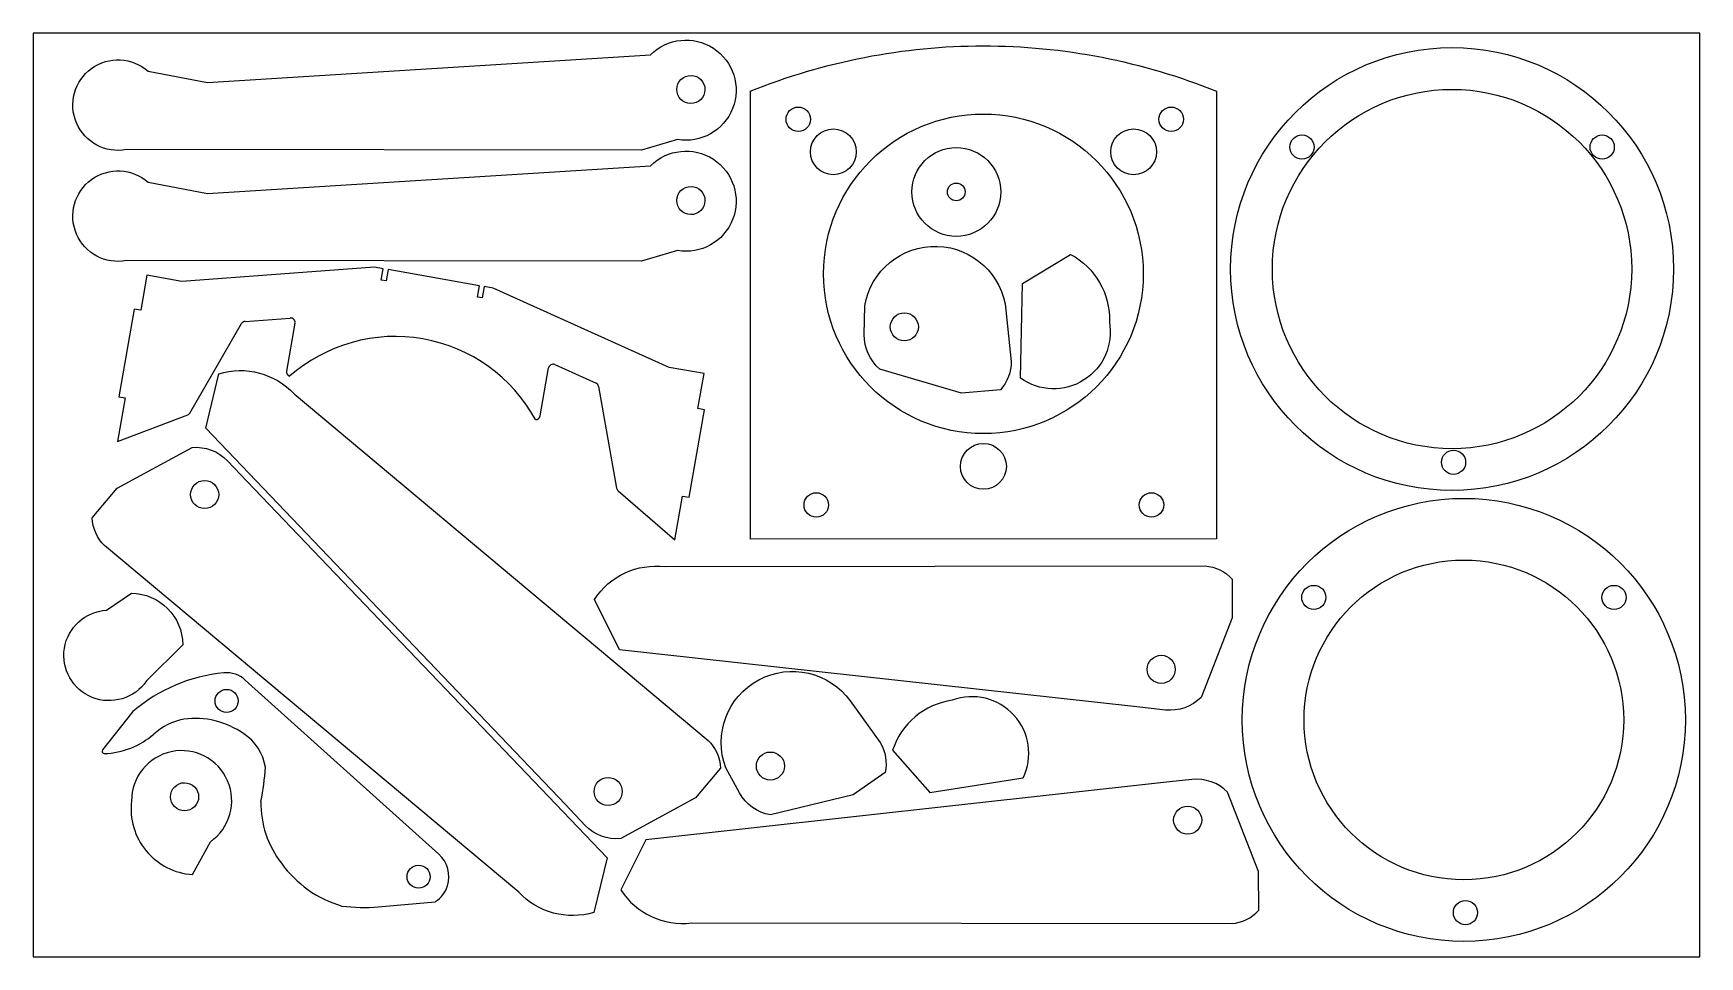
# Model space of a CAD drawing. Header units: millimetres. Extents: x 375 to 750, y -208 to 0.
import ezdxf

# ---------------------------------------------------------------- set-up
doc = ezdxf.new("R2010")
doc.units = ezdxf.units.MM
doc.layers.get('0').update_dxf_attribs({"linetype": 'CONTINUOUS'})

msp = doc.modelspace()

# ---------------------------------------------------------------- linework, layer by layer
for p, q in [((536.43, -13.04), (536.43, -113.92)), ((641.4, -13.04), (641.4, -113.85)), ((400.57, -54.49), (399.18, -62.37)), ((408.44, -55.88), (400.57, -54.49)), ((451.81, -52.66), (408.44, -55.88)), ((453.78, -53.01), (451.81, -52.66)), ((453.33, -55.57), (453.78, -53.01)), ((454.41, -55.76), (453.33, -55.57)), ((454.87, -53.2), (454.41, -55.76)), ((475.45, -56.83), (454.87, -53.2)), ((475, -59.39), (475.45, -56.83)), ((476.08, -59.58), (475, -59.39)), ((476.53, -57.02), (476.08, -59.58)), ((478.5, -57.36), (476.53, -57.02)), ((518.15, -75.22), (478.5, -57.36)), ((397.7, -62.11), (394.23, -81.81)), ((399.18, -62.37), (397.7, -62.11)), ((410.26, -85.49), (421.89, -65.35)), ((422.69, -64.85), (432.84, -64.1)), ((433.9, -65.27), (431.99, -76.08)), ((492.42, -74.6), (501.7, -78.78)), ((489.11, -86.15), (491.02, -75.34)), ((526.03, -76.61), (518.15, -75.22)), ((524.64, -84.49), (526.03, -76.61)), ((395.7, -82.07), (393.97, -91.91)), ((394.23, -81.81), (395.7, -82.07)), ((502.28, -79.52), (506.32, -102.43)), ((393.97, -91.91), (409.75, -85.92)), ((522.65, -104.45), (526.12, -84.75)), ((526.12, -84.75), (524.64, -84.49)), ((506.65, -103.01), (519.43, -114.04)), ((519.43, -114.04), (521.17, -104.19)), ((521.17, -104.19), (522.65, -104.45)), ((641.4, -113.85), (536.43, -113.92)), ((466.29, -184.85), (422.73, -145.61)), ((397.43, -152.72), (390.58, -161.34)), ((452.65, -196.67), (465.51, -195.52))]:
    msp.add_line(p, q)
msp.add_lwpolyline([(750.17, 0), (375, 0), (375, -207.9), (750.17, -207.9)], close=True)
for points in [[(395.96, -26.18, -1.603821), (400.84, -8.54), (414.22, -11.05), (513.94, -4.86, -1.649674), (520.02, -23.91), (511.93, -26.3)], [(395.96, -51.18, -1.603821), (400.84, -33.54), (414.22, -36.05), (513.94, -29.86, -1.649674), (520.02, -48.91), (511.93, -51.3)], [(565.61, -75.59, -0.229428), (562.07, -67.83), (562.21, -61.38, -0.875148), (593.99, -62.37), (595.16, -73.88, -0.191053), (592.72, -80.26), (584.01, -81)], [(617.27, -64.96, -0.674138), (597.26, -77.65), (597.74, -56.35), (608.51, -49.77, -0.287186)], [(499.26, -178.34), (494.8, -173.67), (413.81, -88.91), (416.76, -76.65, -0.287186), (433.71, -81.2), (526.95, -159.21, -0.191053), (529.73, -165.45), (524.09, -172.13), (507.25, -181.32, -0.229428)], [(418.72, -96.23), (423.18, -100.89), (504.18, -185.65), (501.22, -197.92, -0.287186), (484.28, -193.37), (391.04, -115.35, -0.191053), (388.26, -109.11), (393.89, -102.43), (410.73, -93.25, -0.229428)], [(629.9, -152.36), (623.48, -151.65), (506.95, -138.78), (501.33, -127.49, -0.287186), (517.23, -120.08), (638.81, -119.91, -0.191053), (644.95, -122.9), (644.93, -131.64), (637.93, -149.51, -0.229428)], [(400.47, -145.82, -1.603821), (391.45, -129.9), (397.07, -126.06, -0.407232), (408.65, -137.66)], [(558.91, -150.31), (565.68, -159.7, -0.191053), (566.76, -166.45), (559.59, -171.44), (540.94, -175.95, -0.229428), (534, -171.01), (530.9, -165.35, -0.875148)], [(568.46, -161.44), (576.81, -170.9), (597.87, -167.67, 0.674138), (581.9, -150.17, 0.287186)], [(410.85, -189.41), (414.88, -182.01, 1.649674), (397.11, -172.83, 0.431581)], [(523.18, -200.29), (644.76, -200.46, 0.191053), (650.9, -197.46), (650.88, -188.72), (643.88, -170.86, 0.229428), (635.85, -168.01), (629.43, -168.72), (512.9, -181.58), (507.28, -192.88, 0.287186)]]:
    msp.add_lwpolyline(points, format="xyb", close=True)
for centre, radius in [((694.42, -53.07), 49.86), ((694.42, -53.07), 40.45), ((547.23, -19.35), 2.75), ((631.19, -19.35), 2.75), ((555.12, -26.68), 5.16), ((622.72, -26.68), 5.16), ((582.8, -35.71), 10), ((660.62, -25.61), 2.73), ((728.22, -25.61), 2.73), ((582.8, -35.71), 2), ((571.1, -66.09), 3.16), ((588.91, -97.51), 5.16), ((694.76, -96.59), 2.72), ((413.57, -103.85), 3.16), ((551.27, -106.19), 2.75), ((626.75, -106.19), 2.75), ((697.08, -154.59), 49.88), ((697.08, -154.59), 35.98), ((663.3, -127.01), 2.72), ((730.9, -127.01), 2.72), ((628.94, -143.21), 3.16), ((418.51, -150.32), 2.6), ((540.95, -164.98), 3.16), ((504.42, -170.71), 3.16), ((634.89, -177.16), 3.16), ((461.75, -189.89), 2.6), ((697.44, -197.98), 2.72)]:
    msp.add_circle(centre, radius)
for centre, radius, start, end in [((422.76, -65.85), 1, 94.2476, 150), ((432.92, -65.09), 1, -10, 94.2476), ((456.47, -104.25), 36, 28.6822, 131.3178), ((492.01, -75.51), 1, 65.7524, 170), ((432.98, -76.25), 1, 170, 254.1174), ((501.29, -79.69), 1, 10, 65.7524), ((409.4, -84.99), 1, 290.7792, 330), ((488.13, -85.98), 1, 265.8826, 350), ((507.3, -102.25), 1, 190, 229.2208), ((421.24, -180.28), 36.43, 95.2497, 130.8302), ((418.49, -150.31), 6.33, 47.99, 95.2497), ((411.69, -168.64), 14.48, 101.1931, 131.4179), ((411.48, -172.96), 18.71, 54.428, 97.9907), ((390.53, -144.66), 17.5, 271.491, 311.4179), ((416.5, -166.91), 10.88, 9.012, 57.3911), ((390.97, -161.65), 0.5, 141.5468, 271.491), ((372.57, -162.07), 54.76, 348.5205, 356.7229), ((448.28, -173.35), 22.05, 179.0088, 217.8085), ((451.67, -171.9), 25.63, 215.7391, 253.6933), ((461.75, -189.89), 6.79, -17.8154, 47.99), ((462.47, -190.39), 5.96, 300.71, 344.6516), ((449.34, -159.76), 37.06, 262.4553, 275.1262)]:
    msp.add_arc(centre, radius, start, end)
for centre, major_axis in [((523.04, -12.65), (-3.11, -0.6)), ((588.91, -54.15), (0, 35.98)), ((523.04, -37.65), (-3.11, -0.6)), ((409.05, -171.9), (-1.77, -2.62))]:
    msp.add_ellipse(centre, major_axis=major_axis, ratio=1)
for points in [[(536.43, -13.04), (553.03, -6.32), (570.94, -2.83), (588.85, -2.82)], [(588.85, -2.82), (606.8, -2.81), (624.75, -6.3), (641.4, -13.04)]]:
    msp.add_open_spline(points, degree=3)

doc.saveas('drawing.dxf')
